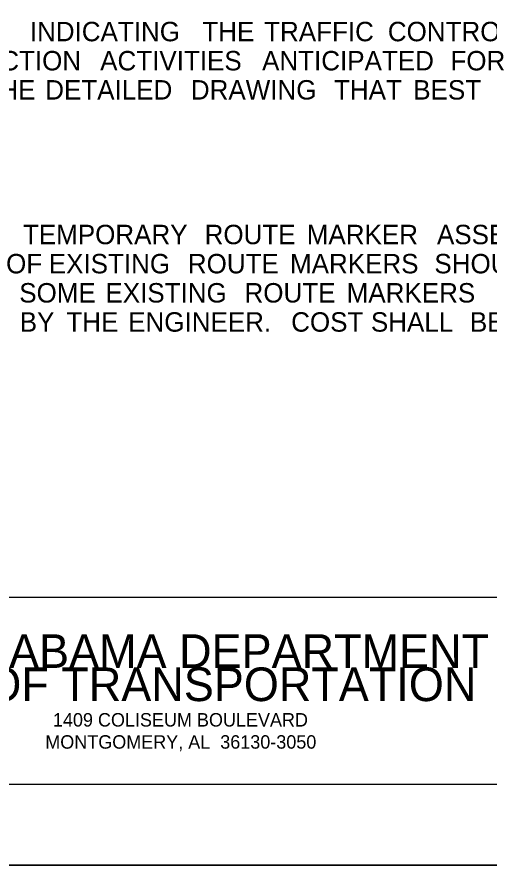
# Model space of a CAD drawing. Extents: x -1.2 to 32.8, y -1.5 to 20.5.
# Drawn here: x 1.63 to 4.66, y -1.5 to 3.94 of the extents above; entities that cross this region are included whole.
import ezdxf

# ---------------------------------------------------------------- set-up
doc = ezdxf.new("R2010")
doc.units = 0
for name, color, linetype in [('Default', 7, 'Continuous'), ('SHT-BDR', 7, 'Continuous'), ('SHT-FENCE', 7, 'Continuous'), ('Title_Box', 7, 'Continuous')]:
    doc.layers.add(name, color=color, linetype=linetype)

msp = doc.modelspace()

# ---------------------------------------------------------------- linework, layer by layer
at = {"layer": 'SHT-BDR'}
msp.add_line((-0.45, -0.9834), (31.95, -0.9834), dxfattribs=at)
for points in [[(-1.25, -1.501), (32.75, -1.501), (32.75, 20.499), (-1.25, 20.499)], [(-0.45, 19.9814), (-0.45, 0.2166), (31.95, 0.2166), (31.95, 18.7814), (27.15, 18.7814), (27.15, 19.9814)]]:
    msp.add_lwpolyline(points, close=True, dxfattribs=at)
at = {"layer": 'SHT-FENCE'}
msp.add_lwpolyline([(-1.25, 20.499), (32.75, 20.499), (32.75, -1.501), (-1.25, -1.501)], close=True, dxfattribs=at)

# ---------------------------------------------------------------- texts
at = {"layer": 'Default'}
for s, height, p in [(' INDICATING', 0.124596, (1.666, 3.7805)), (' THE', 0.1246, (2.7721, 3.7805)), (' TRAFFIC', 0.1246, (3.1682, 3.7805)), (' CONTROL', 0.1246, (3.9611, 3.7805)), ('CONSTRUCTION', 0.124596, (0.699, 3.5937)), (' ACTIVITIES', 0.124596, (2.117, 3.5937)), (' ANTICIPATED', 0.124596, (3.1549, 3.5937)), (' FOR', 0.1246, (4.3625, 3.5937)), (' THE', 0.1246, (1.3687, 3.4068)), (' DETAILED', 0.1246, (1.7648, 3.4068)), (' DRAWING', 0.1246, (2.6984, 3.4068)), (' THAT', 0.1246, (3.616, 3.4068)), (' BEST', 0.1246, (4.1241, 3.4068)), (' TEMPORARY', 0.1246, (1.622, 2.4793)), (' ROUTE', 0.1246, (2.7866, 2.4793)), (' MARKER', 0.1246, (3.4415, 2.4793)), (' ASSEMBLIES', 0.124596, (4.2762, 2.4793)), (' OF', 0.1246, (1.5139, 2.2924)), (' EXISTING', 0.1246, (1.7875, 2.2924)), (' ROUTE', 0.1246, (2.679, 2.2924)), (' MARKERS', 0.1246, (3.3339, 2.2924)), (' SHOULD', 0.1246, (4.2596, 2.2924)), ('  SOME', 0.1246, (1.552, 2.1055)), (' EXISTING', 0.1246, (2.1508, 2.1055)), (' ROUTE', 0.1246, (3.0423, 2.1055)), (' MARKERS', 0.1246, (3.6973, 2.1055)), (' BY', 0.1246, (1.6015, 1.9186)), (' THE', 0.1246, (1.9005, 1.9186)), (' ENGINEER.', 0.1246, (2.2965, 1.9186)), ('  COST', 0.1246, (3.2951, 1.9186)), (' SHALL', 0.1246, (3.8526, 1.9186)), (' BE', 0.1246, (4.4874, 1.9186))]:
    msp.add_text(s, height=height, dxfattribs=at).set_placement(p)
at = {"layer": 'Title_Box'}
for s, height, p in [('ALABAMA DEPARTMENT', 0.215726, (1.2262, -0.2373)), ('OF TRANSPORTATION', 0.215726, (1.4335, -0.45)), ('1409 COLISEUM BOULEVARD', 0.086273, (1.8604, -0.6131)), ('MONTGOMERY, AL  36130-3050', 0.086273, (1.8114, -0.7549))]:
    msp.add_text(s, height=height, dxfattribs=at).set_placement(p)

doc.saveas('drawing.dxf')
